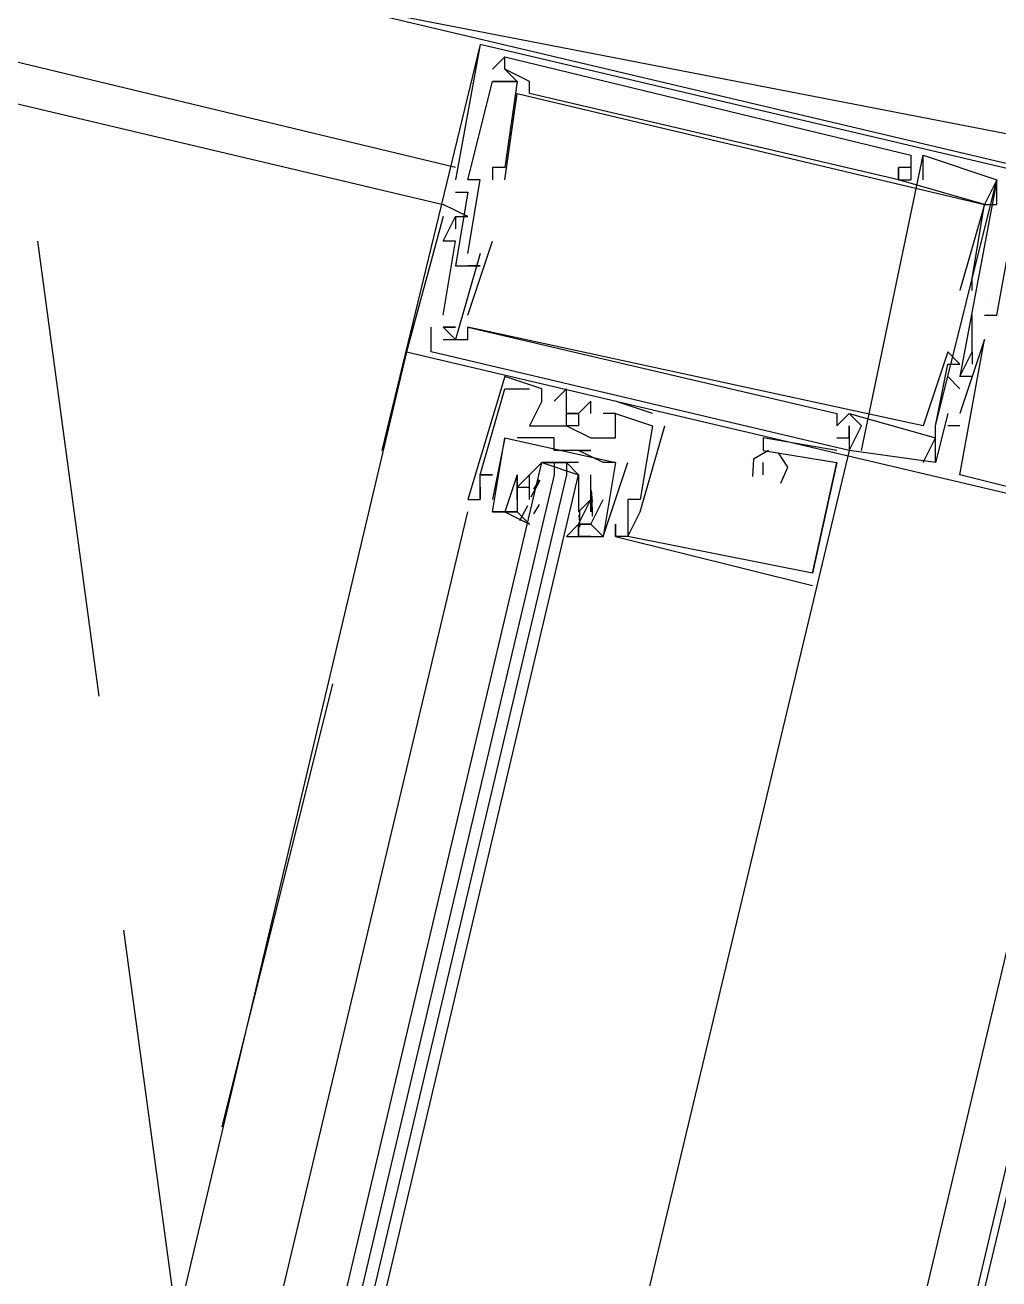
# Model space of a CAD drawing. Header units: feet. Extents: x -84 to 198, y -22 to 181.
# Drawn here: x 133.96 to 135.016, y 104.946 to 106.305 of the extents above; entities that cross this region are included whole.
import ezdxf

# ---------------------------------------------------------------- set-up
doc = ezdxf.new("R2010")
doc.units = ezdxf.units.FT
for name, color, linetype in [('A-AREA-UNIDAD', 30, 'CONTINUOUS'), ('A-LINEA', 7, 'CONTINUOUS'), ('A-MURO-CONCRETO', 8, 'CONTINUOUS')]:
    doc.layers.add(name, color=color, linetype=linetype)

msp = doc.modelspace()

# ---------------------------------------------------------------- linework, layer by layer
at = {"layer": 'A-AREA-UNIDAD'}
msp.add_lwpolyline([(135.76, 108.4089), (135.328, 106.4178), (135.12, 106.1689), (134.112, 106.3644), (133.888, 106.8089), (133.632, 106.4889), (130.592, 107.2178), (130.432, 107.4489), (130.912, 109.4044), (129.84, 109.4578), (114.64, 113.0489), (114.128, 111.0044), (112.128, 111.1644), (111.168, 106.9689), (110.912, 106.9333), (110.848, 105.6533), (109.792, 101.4044), (108.8, 101.4044), (103.712, 102.5778), (103.648, 102.8444), (96.512, 104.5333), (95.52, 100.5689), (94.448, 100.5689), (92.192, 101.0489)], dxfattribs=at)
at = {"layer": 'A-LINEA'}
for p, q in [((134.4267, 106.1511), (130.2533, 107.1511)), ((134.4533, 106.2844), (134.3467, 105.8444)), ((134.4533, 106.2844), (134.4533, 106.2844)), ((134.4533, 106.2844), (134.4533, 106.2844)), ((134.4533, 106.2844), (134.4533, 106.2844)), ((134.48, 106.2711), (134.48, 106.2711)), ((134.48, 106.2711), (134.48, 106.2711)), ((134.48, 106.2711), (134.48, 106.2711)), ((134.48, 106.2711), (134.48, 106.2711)), ((134.48, 106.2711), (134.48, 106.2711)), ((134.48, 106.2711), (134.48, 106.2711)), ((134.4667, 106.2578), (134.4667, 106.2578)), ((134.4667, 106.2578), (134.4667, 106.2578)), ((134.4667, 106.2578), (134.4667, 106.2578)), ((134.4667, 106.2578), (134.4667, 106.2578)), ((134.4667, 106.2578), (134.4667, 106.2578)), ((134.4667, 106.2578), (134.4667, 106.2578)), ((134.48, 106.2578), (134.48, 106.2578)), ((134.48, 106.2578), (134.48, 106.2578)), ((134.48, 106.2578), (134.48, 106.2578)), ((134.48, 106.2578), (134.48, 106.2578)), ((134.48, 106.2578), (134.48, 106.2578)), ((134.48, 106.2578), (134.48, 106.2578)), ((134.48, 106.2578), (134.48, 106.2578)), ((134.48, 106.2578), (134.48, 106.2578)), ((134.48, 106.2578), (134.48, 106.2578)), ((134.4667, 106.2444), (134.4667, 106.2444)), ((134.4667, 106.2444), (134.4667, 106.2444)), ((134.4667, 106.2444), (134.4667, 106.2444)), ((134.4667, 106.2444), (134.4667, 106.2444)), ((134.4667, 106.2444), (134.4667, 106.2444)), ((134.4667, 106.2444), (134.4667, 106.2444)), ((134.48, 106.2444), (134.48, 106.2444)), ((134.48, 106.2444), (134.48, 106.2444)), ((134.48, 106.2444), (134.48, 106.2444)), ((134.4933, 106.2444), (134.4933, 106.2444)), ((134.4933, 106.2444), (134.4933, 106.2444)), ((134.4933, 106.2444), (134.4933, 106.2444)), ((134.4933, 106.2444), (134.4933, 106.2444)), ((134.4933, 106.2444), (134.4933, 106.2444)), ((134.4933, 106.2444), (134.4933, 106.2444)), ((134.5067, 106.2444), (134.5067, 106.2444)), ((134.5067, 106.2444), (134.5067, 106.2444)), ((134.5067, 106.2444), (134.5067, 106.2444)), ((134.4933, 106.2311), (134.4933, 106.2311)), ((134.4933, 106.2311), (134.4933, 106.2311)), ((134.4933, 106.2311), (134.4933, 106.2311)), ((134.5067, 106.2311), (134.5067, 106.2311)), ((134.5067, 106.2311), (134.5067, 106.2311)), ((134.5067, 106.2311), (134.5067, 106.2311)), ((134.8667, 105.8444), (134.9333, 106.1644)), ((134.8667, 105.8444), (134.9333, 106.1644)), ((134.8667, 105.8444), (134.9333, 106.1644)), ((134.92, 106.1644), (134.92, 106.1644)), ((134.92, 106.1644), (134.92, 106.1644)), ((134.92, 106.1644), (134.92, 106.1644)), ((134.9333, 106.1644), (134.9333, 106.1644)), ((134.9333, 106.1644), (134.9333, 106.1644)), ((134.9333, 106.1644), (134.9333, 106.1644)), ((134.4667, 106.1511), (134.4667, 106.1511)), ((134.4667, 106.1511), (134.4667, 106.1511)), ((134.4667, 106.1511), (134.4667, 106.1511)), ((134.48, 106.1511), (134.48, 106.1511)), ((134.48, 106.1511), (134.48, 106.1511)), ((134.48, 106.1511), (134.48, 106.1511)), ((134.9067, 106.1511), (134.9067, 106.1511)), ((134.9067, 106.1511), (134.9067, 106.1511)), ((134.9067, 106.1511), (134.9067, 106.1511)), ((134.9067, 106.1511), (134.9067, 106.1511)), ((134.9067, 106.1511), (134.9067, 106.1511)), ((134.9067, 106.1511), (134.9067, 106.1511)), ((134.9067, 106.1511), (134.9067, 106.1511)), ((134.9067, 106.1511), (134.9067, 106.1511)), ((134.9067, 106.1511), (134.9067, 106.1511)), ((134.92, 106.1511), (134.92, 106.1511)), ((134.92, 106.1511), (134.92, 106.1511)), ((134.92, 106.1511), (134.92, 106.1511)), ((134.92, 106.1511), (134.92, 106.1511)), ((134.92, 106.1511), (134.92, 106.1511)), ((134.92, 106.1511), (134.92, 106.1511)), ((134.92, 106.1511), (134.92, 106.1511)), ((134.92, 106.1511), (134.92, 106.1511)), ((134.92, 106.1511), (134.92, 106.1511)), ((134.92, 106.1511), (134.92, 106.1511)), ((134.92, 106.1511), (134.92, 106.1511)), ((134.92, 106.1511), (134.92, 106.1511)), ((134.4267, 106.1378), (134.4267, 106.1378)), ((134.4267, 106.1378), (134.4267, 106.1378)), ((134.4267, 106.1378), (134.4267, 106.1378)), ((134.44, 106.1378), (134.44, 106.1378)), ((134.44, 106.1378), (134.44, 106.1378)), ((134.44, 106.1378), (134.44, 106.1378)), ((134.4533, 106.1378), (134.4533, 106.1378)), ((134.4533, 106.1378), (134.4533, 106.1378)), ((134.4533, 106.1378), (134.4533, 106.1378)), ((134.4667, 106.1378), (134.4667, 106.1378)), ((134.4667, 106.1378), (134.4667, 106.1378)), ((134.4667, 106.1378), (134.4667, 106.1378)), ((134.48, 106.1378), (134.48, 106.1378)), ((134.48, 106.1378), (134.48, 106.1378)), ((134.48, 106.1378), (134.48, 106.1378)), ((134.9067, 106.1378), (134.9067, 106.1378)), ((134.9067, 106.1378), (134.9067, 106.1378)), ((134.9067, 106.1378), (134.9067, 106.1378)), ((134.9067, 106.1378), (134.9067, 106.1378)), ((134.9067, 106.1378), (134.9067, 106.1378)), ((134.9067, 106.1378), (134.9067, 106.1378)), ((134.9067, 106.1378), (134.9067, 106.1378)), ((134.9067, 106.1378), (134.9067, 106.1378)), ((134.9067, 106.1378), (134.9067, 106.1378)), ((134.92, 106.1378), (134.92, 106.1378)), ((134.92, 106.1378), (134.92, 106.1378)), ((134.92, 106.1378), (134.92, 106.1378)), ((134.92, 106.1378), (134.92, 106.1378)), ((134.92, 106.1378), (134.92, 106.1378)), ((134.92, 106.1378), (134.92, 106.1378)), ((134.9333, 106.1378), (134.9333, 106.1378)), ((134.9333, 106.1378), (134.9333, 106.1378)), ((134.9333, 106.1378), (134.9333, 106.1378)), ((134.9467, 105.8711), (135.0133, 106.1378)), ((134.9467, 105.8711), (135.0133, 106.1378)), ((134.9467, 105.8711), (135.0133, 106.1378)), ((135.0133, 106.1378), (135.0133, 106.1378)), ((135.0133, 106.1378), (135.0133, 106.1378)), ((135.0133, 106.1378), (135.0133, 106.1378)), ((135.0133, 106.1378), (135.0133, 106.1378)), ((135.0133, 106.1378), (135.0133, 106.1378)), ((135.0133, 106.1378), (135.0133, 106.1378)), ((134.4267, 106.1244), (134.4267, 106.1244)), ((134.4267, 106.1244), (134.4267, 106.1244)), ((134.4267, 106.1244), (134.4267, 106.1244)), ((134.44, 106.1244), (134.44, 106.1244)), ((134.44, 106.1244), (134.44, 106.1244)), ((134.44, 106.1244), (134.44, 106.1244)), ((134.4133, 106.1111), (134.4133, 106.1111)), ((134.4133, 106.1111), (134.4133, 106.1111)), ((134.4133, 106.1111), (134.4133, 106.1111)), ((135, 106.1111), (135, 106.1111)), ((135, 106.1111), (135, 106.1111)), ((135, 106.1111), (135, 106.1111)), ((135, 106.1111), (135, 106.1111)), ((135, 106.1111), (135, 106.1111)), ((135, 106.1111), (135, 106.1111)), ((135, 106.1111), (135, 106.1111)), ((135, 106.1111), (135, 106.1111)), ((135, 106.1111), (135, 106.1111)), ((135.0133, 106.1111), (135.0133, 106.1111)), ((135.0133, 106.1111), (135.0133, 106.1111)), ((135.0133, 106.1111), (135.0133, 106.1111)), ((134.4133, 106.0978), (134.4133, 106.0978)), ((134.4133, 106.0978), (134.4133, 106.0978)), ((134.4133, 106.0978), (134.4133, 106.0978)), ((134.4267, 106.0978), (134.4267, 106.0978)), ((134.4267, 106.0978), (134.4267, 106.0978)), ((134.4267, 106.0978), (134.4267, 106.0978)), ((134.4267, 106.0978), (134.4267, 106.0978)), ((134.4267, 106.0978), (134.4267, 106.0978)), ((134.4267, 106.0978), (134.4267, 106.0978)), ((134.44, 106.0978), (134.44, 106.0978)), ((134.44, 106.0978), (134.44, 106.0978)), ((134.44, 106.0978), (134.44, 106.0978)), ((134.4267, 106.0844), (134.4267, 106.0844)), ((134.4267, 106.0844), (134.4267, 106.0844)), ((134.4267, 106.0844), (134.4267, 106.0844)), ((133.9733, 106.0711), (134.04, 105.5778)), ((134.4133, 106.0711), (134.4133, 106.0711)), ((134.4133, 106.0711), (134.4133, 106.0711)), ((134.4133, 106.0711), (134.4133, 106.0711)), ((134.4267, 106.0711), (134.4267, 106.0711)), ((134.4267, 106.0711), (134.4267, 106.0711)), ((134.4267, 106.0711), (134.4267, 106.0711)), ((134.44, 105.9911), (134.4667, 106.0711)), ((134.44, 105.9911), (134.4667, 106.0711)), ((134.44, 105.9911), (134.4667, 106.0711)), ((134.4533, 106.0711), (134.4533, 106.0711)), ((134.4533, 106.0711), (134.4533, 106.0711)), ((134.4533, 106.0711), (134.4533, 106.0711)), ((134.4533, 106.0711), (134.4533, 106.0711)), ((134.4533, 106.0711), (134.4533, 106.0711)), ((134.4533, 106.0711), (134.4533, 106.0711)), ((134.4667, 106.0711), (134.4667, 106.0711)), ((134.4667, 106.0711), (134.4667, 106.0711)), ((134.4667, 106.0711), (134.4667, 106.0711)), ((134.44, 106.0578), (134.44, 106.0578)), ((134.44, 106.0578), (134.44, 106.0578)), ((134.44, 106.0578), (134.44, 106.0578)), ((134.4533, 106.0578), (134.4533, 106.0578)), ((134.4533, 106.0578), (134.4533, 106.0578)), ((134.4533, 106.0578), (134.4533, 106.0578)), ((134.4267, 106.0444), (134.4267, 106.0444)), ((134.4267, 106.0444), (134.4267, 106.0444)), ((134.4267, 106.0444), (134.4267, 106.0444)), ((134.44, 106.0444), (134.44, 106.0444)), ((134.44, 106.0444), (134.44, 106.0444)), ((134.44, 106.0444), (134.44, 106.0444)), ((134.44, 106.0444), (134.44, 106.0444)), ((134.44, 106.0444), (134.44, 106.0444)), ((134.44, 106.0444), (134.44, 106.0444)), ((134.4533, 106.0444), (134.4533, 106.0444)), ((134.4533, 106.0444), (134.4533, 106.0444)), ((134.4533, 106.0444), (134.4533, 106.0444)), ((134.9867, 106.0311), (134.9867, 106.0311)), ((134.9867, 106.0311), (134.9867, 106.0311)), ((134.9867, 106.0311), (134.9867, 106.0311)), ((134.9733, 106.0178), (134.9733, 106.0178)), ((134.9733, 106.0178), (134.9733, 106.0178)), ((134.9733, 106.0178), (134.9733, 106.0178)), ((134.9867, 106.0178), (134.9867, 106.0178)), ((134.9867, 106.0178), (134.9867, 106.0178)), ((134.9867, 106.0178), (134.9867, 106.0178)), ((135, 106.0044), (135, 106.0044)), ((135, 106.0044), (135, 106.0044)), ((135, 106.0044), (135, 106.0044)), ((135, 106.0044), (135, 106.0044)), ((135, 106.0044), (135, 106.0044)), ((135, 106.0044), (135, 106.0044)), ((134.4133, 105.9911), (134.4133, 105.9911)), ((134.4133, 105.9911), (134.4133, 105.9911)), ((134.4133, 105.9911), (134.4133, 105.9911)), ((134.44, 105.9911), (134.44, 105.9911)), ((134.44, 105.9911), (134.44, 105.9911)), ((134.44, 105.9911), (134.44, 105.9911)), ((134.9867, 105.9511), (134.9867, 105.9911)), ((134.9867, 105.9911), (134.9867, 105.9911)), ((134.9867, 105.9511), (134.9867, 105.9911)), ((134.9867, 105.9911), (134.9867, 105.9911)), ((134.9867, 105.9511), (134.9867, 105.9911)), ((134.9867, 105.9911), (134.9867, 105.9911)), ((135, 105.9911), (135, 105.9911)), ((135, 105.9911), (135, 105.9911)), ((135, 105.9911), (135, 105.9911)), ((135.0133, 105.9911), (135.0133, 105.9911)), ((135.0133, 105.9911), (135.0133, 105.9911)), ((135.0133, 105.9911), (135.0133, 105.9911)), ((134.4, 105.9511), (134.4, 105.9778)), ((134.4, 105.9778), (134.4, 105.9778)), ((134.4, 105.9511), (134.4, 105.9778)), ((134.4, 105.9778), (134.4, 105.9778)), ((134.4, 105.9511), (134.4, 105.9778)), ((134.4, 105.9778), (134.4, 105.9778)), ((134.4133, 105.9778), (134.4133, 105.9778)), ((134.4133, 105.9778), (134.4133, 105.9778)), ((134.4133, 105.9778), (134.4133, 105.9778)), ((134.4133, 105.9778), (134.4133, 105.9778)), ((134.4133, 105.9778), (134.4133, 105.9778)), ((134.4133, 105.9778), (134.4133, 105.9778)), ((134.4133, 105.9778), (134.4133, 105.9778)), ((134.4133, 105.9778), (134.4133, 105.9778)), ((134.4133, 105.9778), (134.4133, 105.9778)), ((134.4267, 105.9778), (134.4267, 105.9778)), ((134.4267, 105.9778), (134.4267, 105.9778)), ((134.4267, 105.9778), (134.4267, 105.9778)), ((134.44, 105.9778), (134.44, 105.9778)), ((134.44, 105.9778), (134.44, 105.9778)), ((134.44, 105.9778), (134.44, 105.9778)), ((134.44, 105.9778), (134.44, 105.9778)), ((134.44, 105.9778), (134.44, 105.9778)), ((134.44, 105.9778), (134.44, 105.9778)), ((134.4, 105.9644), (134.4, 105.9644)), ((134.4, 105.9644), (134.4, 105.9644)), ((134.4, 105.9644), (134.4, 105.9644)), ((134.4, 105.9644), (134.4, 105.9644)), ((134.4, 105.9644), (134.4, 105.9644)), ((134.4, 105.9644), (134.4, 105.9644)), ((134.4133, 105.9644), (134.4133, 105.9644)), ((134.4133, 105.9644), (134.4133, 105.9644)), ((134.4133, 105.9644), (134.4133, 105.9644)), ((134.4133, 105.9644), (134.4133, 105.9644)), ((134.4133, 105.9644), (134.4133, 105.9644)), ((134.4133, 105.9644), (134.4133, 105.9644)), ((134.4267, 105.9644), (134.4267, 105.9644)), ((134.4267, 105.9644), (134.4267, 105.9644)), ((134.4267, 105.9644), (134.4267, 105.9644)), ((134.44, 105.9644), (134.44, 105.9644)), ((134.44, 105.9644), (134.44, 105.9644)), ((134.44, 105.9644), (134.44, 105.9644)), ((135, 105.9644), (135, 105.9644)), ((135, 105.9644), (135, 105.9644)), ((135, 105.9644), (135, 105.9644)), ((134.3733, 105.9511), (132.6267, 98.5644)), ((134.3733, 105.9511), (134.3733, 105.9511)), ((134.3733, 105.9511), (134.3733, 105.9511)), ((134.3733, 105.9511), (134.3733, 105.9511)), ((134.96, 105.9511), (134.96, 105.9511)), ((134.96, 105.9511), (134.96, 105.9511)), ((134.96, 105.9511), (134.96, 105.9511)), ((134.9867, 105.9511), (134.9867, 105.9511)), ((134.9867, 105.9511), (134.9867, 105.9511)), ((134.9867, 105.9511), (134.9867, 105.9511)), ((134.9867, 105.9511), (134.9867, 105.9511)), ((134.9867, 105.9511), (134.9867, 105.9511)), ((134.9867, 105.9511), (134.9867, 105.9511)), ((134.96, 105.9378), (134.96, 105.9378)), ((134.96, 105.9378), (134.96, 105.9378)), ((134.96, 105.9378), (134.96, 105.9378)), ((134.9733, 105.9378), (134.9733, 105.9378)), ((134.9733, 105.9378), (134.9733, 105.9378)), ((134.9733, 105.9378), (134.9733, 105.9378)), ((134.9867, 105.9378), (134.9867, 105.9378)), ((134.9867, 105.9378), (134.9867, 105.9378)), ((134.9867, 105.9378), (134.9867, 105.9378)), ((134.48, 105.9244), (134.48, 105.9244)), ((134.48, 105.9244), (134.48, 105.9244)), ((134.48, 105.9244), (134.48, 105.9244)), ((134.96, 105.9244), (134.9733, 105.9111)), ((134.96, 105.9244), (134.96, 105.9244)), ((134.96, 105.9244), (134.9733, 105.9111)), ((134.96, 105.9244), (134.96, 105.9244)), ((134.96, 105.9244), (134.9733, 105.9111)), ((134.96, 105.9244), (134.96, 105.9244)), ((134.9733, 105.9244), (134.9733, 105.9244)), ((134.9733, 105.9244), (134.9733, 105.9244)), ((134.9733, 105.9244), (134.9733, 105.9244)), ((134.9733, 105.9244), (134.9733, 105.9244)), ((134.9733, 105.9244), (134.9733, 105.9244)), ((134.9733, 105.9244), (134.9733, 105.9244)), ((134.9733, 105.9244), (134.9733, 105.9244)), ((134.9733, 105.9244), (134.9733, 105.9244)), ((134.9733, 105.9244), (134.9733, 105.9244)), ((134.9867, 105.9244), (134.9867, 105.9244)), ((134.9867, 105.9244), (134.9867, 105.9244)), ((134.9867, 105.9244), (134.9867, 105.9244)), ((134.48, 105.9111), (134.48, 105.9111)), ((134.48, 105.9111), (134.48, 105.9111)), ((134.48, 105.9111), (134.48, 105.9111)), ((134.48, 105.9111), (134.48, 105.9111)), ((134.48, 105.9111), (134.48, 105.9111)), ((134.48, 105.9111), (134.48, 105.9111)), ((134.5067, 105.9111), (134.5067, 105.9111)), ((134.5067, 105.9111), (134.5067, 105.9111)), ((134.5067, 105.9111), (134.5067, 105.9111)), ((134.52, 105.9111), (134.52, 105.9111)), ((134.52, 105.9111), (134.52, 105.9111)), ((134.52, 105.9111), (134.52, 105.9111)), ((134.5467, 105.9111), (134.5467, 105.9111)), ((134.5467, 105.9111), (134.5467, 105.9111)), ((134.5467, 105.9111), (134.5467, 105.9111)), ((134.9733, 105.9111), (134.9733, 105.9111)), ((134.9733, 105.9111), (134.9733, 105.9111)), ((134.9733, 105.9111), (134.9733, 105.9111)), ((134.5067, 105.8978), (134.5067, 105.8978)), ((134.5067, 105.8978), (134.5067, 105.8978)), ((134.5067, 105.8978), (134.5067, 105.8978)), ((134.52, 105.8978), (134.52, 105.8978)), ((134.52, 105.8978), (134.52, 105.8978)), ((134.52, 105.8978), (134.52, 105.8978)), ((134.52, 105.8978), (134.52, 105.8978)), ((134.52, 105.8978), (134.52, 105.8978)), ((134.52, 105.8978), (134.52, 105.8978)), ((134.5333, 105.8978), (134.5333, 105.8978)), ((134.5333, 105.8978), (134.5333, 105.8978)), ((134.5333, 105.8978), (134.5333, 105.8978)), ((134.5733, 105.8978), (134.5733, 105.8978)), ((134.5733, 105.8978), (134.5733, 105.8978)), ((134.5733, 105.8978), (134.5733, 105.8978)), ((134.64, 105.8844), (134.6, 105.8978)), ((134.6, 105.8978), (134.6, 105.8978)), ((134.64, 105.8844), (134.6, 105.8978)), ((134.6, 105.8978), (134.6, 105.8978)), ((134.64, 105.8844), (134.6, 105.8978)), ((134.6, 105.8978), (134.6, 105.8978)), ((134.5467, 105.8844), (134.5467, 105.8844)), ((134.5467, 105.8844), (134.5467, 105.8844)), ((134.5467, 105.8844), (134.5467, 105.8844)), ((134.56, 105.8844), (134.56, 105.8844)), ((134.56, 105.8844), (134.56, 105.8844)), ((134.56, 105.8844), (134.56, 105.8844)), ((134.5733, 105.8844), (134.5733, 105.8844)), ((134.5733, 105.8844), (134.5733, 105.8844)), ((134.5733, 105.8844), (134.5733, 105.8844)), ((134.5867, 105.8844), (134.5867, 105.8844)), ((134.5867, 105.8844), (134.5867, 105.8844)), ((134.5867, 105.8844), (134.5867, 105.8844)), ((134.6, 105.8844), (134.6, 105.8844)), ((134.6, 105.8844), (134.6, 105.8844)), ((134.6, 105.8844), (134.6, 105.8844)), ((134.6, 105.8844), (134.6, 105.8844)), ((134.6, 105.8844), (134.6, 105.8844)), ((134.6, 105.8844), (134.6, 105.8844)), ((134.64, 105.8844), (134.64, 105.8844)), ((134.64, 105.8844), (134.64, 105.8844)), ((134.64, 105.8844), (134.64, 105.8844)), ((134.84, 105.8844), (134.84, 105.8844)), ((134.84, 105.8844), (134.84, 105.8844)), ((134.84, 105.8844), (134.84, 105.8844)), ((134.8533, 105.8844), (134.8533, 105.8844)), ((134.8533, 105.8844), (134.8533, 105.8844)), ((134.8533, 105.8844), (134.8533, 105.8844)), ((134.8533, 105.8844), (134.8533, 105.8844)), ((134.8533, 105.8844), (134.8533, 105.8844)), ((134.8533, 105.8844), (134.8533, 105.8844)), ((134.96, 105.8844), (134.96, 105.8844)), ((134.96, 105.8844), (134.96, 105.8844)), ((134.96, 105.8844), (134.96, 105.8844)), ((134.9733, 105.8844), (134.9733, 105.8844)), ((134.9733, 105.8844), (134.9733, 105.8844)), ((134.9733, 105.8844), (134.9733, 105.8844)), ((134.5067, 105.8711), (134.5067, 105.8711)), ((134.5067, 105.8711), (134.5067, 105.8711)), ((134.5067, 105.8711), (134.5067, 105.8711)), ((134.52, 105.8711), (134.52, 105.8711)), ((134.52, 105.8711), (134.52, 105.8711)), ((134.52, 105.8711), (134.52, 105.8711)), ((134.5467, 105.8711), (134.5467, 105.8711)), ((134.5467, 105.8711), (134.5467, 105.8711)), ((134.5467, 105.8711), (134.5467, 105.8711)), ((134.6267, 105.7778), (134.6533, 105.8711)), ((134.6267, 105.7778), (134.6533, 105.8711)), ((134.6267, 105.7778), (134.6533, 105.8711)), ((134.64, 105.8711), (134.64, 105.8711)), ((134.64, 105.8711), (134.64, 105.8711)), ((134.64, 105.8711), (134.64, 105.8711)), ((134.64, 105.8711), (134.64, 105.8711)), ((134.64, 105.8711), (134.64, 105.8711)), ((134.64, 105.8711), (134.64, 105.8711)), ((134.6533, 105.8711), (134.6533, 105.8711)), ((134.6533, 105.8711), (134.6533, 105.8711)), ((134.6533, 105.8711), (134.6533, 105.8711)), ((134.84, 105.8711), (134.84, 105.8711)), ((134.84, 105.8711), (134.84, 105.8711)), ((134.84, 105.8711), (134.84, 105.8711)), ((134.84, 105.8711), (134.84, 105.8711)), ((134.84, 105.8711), (134.84, 105.8711)), ((134.84, 105.8711), (134.84, 105.8711)), ((134.8533, 105.8711), (134.8533, 105.8711)), ((134.8533, 105.8711), (134.8533, 105.8711)), ((134.8533, 105.8711), (134.8533, 105.8711)), ((134.8533, 105.8711), (134.8533, 105.8711)), ((134.8533, 105.8711), (134.8533, 105.8711)), ((134.8533, 105.8711), (134.8533, 105.8711)), ((134.8667, 105.8711), (134.8667, 105.8711)), ((134.8667, 105.8711), (134.8667, 105.8711)), ((134.8667, 105.8711), (134.8667, 105.8711)), ((134.9333, 105.8711), (134.9333, 105.8711)), ((134.9333, 105.8711), (134.9333, 105.8711)), ((134.9333, 105.8711), (134.9333, 105.8711)), ((134.9467, 105.8711), (134.9467, 105.8711)), ((134.9467, 105.8711), (134.9467, 105.8711)), ((134.9467, 105.8711), (134.9467, 105.8711)), ((134.9733, 105.8711), (134.96, 105.8711)), ((134.96, 105.8711), (134.96, 105.8711)), ((134.9733, 105.8711), (134.96, 105.8711)), ((134.96, 105.8711), (134.96, 105.8711)), ((134.9733, 105.8711), (134.96, 105.8711)), ((134.96, 105.8711), (134.96, 105.8711)), ((134.9733, 105.8711), (134.9733, 105.8711)), ((134.9733, 105.8711), (134.9733, 105.8711)), ((134.9733, 105.8711), (134.9733, 105.8711)), ((134.48, 105.8578), (134.4667, 105.7911)), ((134.48, 105.8578), (134.4667, 105.7911)), ((134.48, 105.8578), (134.48, 105.8578)), ((134.48, 105.8578), (134.48, 105.8578)), ((134.4933, 105.8578), (134.4933, 105.8578)), ((134.4933, 105.8578), (134.4933, 105.8578)), ((134.5067, 105.8578), (134.5067, 105.8578)), ((134.5067, 105.8578), (134.5067, 105.8578)), ((134.52, 105.8578), (134.52, 105.8578)), ((134.52, 105.8578), (134.52, 105.8578)), ((134.5333, 105.8578), (134.5333, 105.8578)), ((134.5333, 105.8578), (134.5333, 105.8578)), ((134.5733, 105.8578), (134.5733, 105.8578)), ((134.5733, 105.8578), (134.5733, 105.8578)), ((134.5733, 105.8578), (134.5733, 105.8578)), ((134.6, 105.8578), (134.6, 105.8578)), ((134.6, 105.8578), (134.6, 105.8578)), ((134.6, 105.8578), (134.6, 105.8578)), ((134.76, 105.8578), (134.76, 105.8578)), ((134.76, 105.8578), (134.76, 105.8578)), ((134.76, 105.8578), (134.76, 105.8578)), ((134.84, 105.8578), (134.84, 105.8578)), ((134.84, 105.8578), (134.84, 105.8578)), ((134.84, 105.8578), (134.84, 105.8578)), ((134.8533, 105.8578), (134.8533, 105.8578)), ((134.8533, 105.8578), (134.8533, 105.8578)), ((134.8533, 105.8578), (134.8533, 105.8578)), ((134.9333, 105.8311), (134.9467, 105.8578)), ((134.9333, 105.8311), (134.9467, 105.8578)), ((134.9333, 105.8311), (134.9467, 105.8578)), ((134.9467, 105.8578), (134.9467, 105.8578)), ((134.9467, 105.8578), (134.9467, 105.8578)), ((134.9467, 105.8578), (134.9467, 105.8578)), ((134.9467, 105.8578), (134.9467, 105.8578)), ((134.9467, 105.8578), (134.9467, 105.8578)), ((134.9467, 105.8578), (134.9467, 105.8578)), ((134.5333, 105.8444), (134.5333, 105.8444)), ((134.5333, 105.8444), (134.5333, 105.8444)), ((134.56, 105.8444), (134.56, 105.8444)), ((134.56, 105.8444), (134.56, 105.8444)), ((134.56, 105.8444), (134.56, 105.8444)), ((134.56, 105.8444), (134.56, 105.8444)), ((134.5733, 105.8444), (134.5733, 105.8444)), ((134.5733, 105.8444), (134.5733, 105.8444)), ((134.76, 105.8444), (134.76, 105.8444)), ((134.76, 105.8444), (134.76, 105.8444)), ((134.76, 105.8444), (134.76, 105.8444)), ((134.76, 105.8444), (134.76, 105.8444)), ((134.76, 105.8444), (134.76, 105.8444)), ((134.76, 105.8444), (134.76, 105.8444)), ((134.84, 105.8444), (134.84, 105.8444)), ((134.84, 105.8444), (134.84, 105.8444)), ((134.84, 105.8444), (134.84, 105.8444)), ((134.8533, 105.8444), (134.8533, 105.8444)), ((134.8533, 105.8444), (134.8533, 105.8444)), ((134.8533, 105.8444), (134.8533, 105.8444)), ((134.8533, 105.8444), (134.8533, 105.8444)), ((134.8533, 105.8444), (134.8533, 105.8444)), ((134.8533, 105.8444), (134.8533, 105.8444)), ((134.5333, 105.8311), (134.5467, 105.8311)), ((134.5867, 105.8311), (134.5867, 105.8311)), ((134.5867, 105.8311), (134.5867, 105.8311)), ((134.6, 105.8311), (134.6, 105.8311)), ((134.6, 105.8311), (134.6, 105.8311)), ((134.6, 105.8311), (134.6, 105.8311)), ((134.6, 105.8311), (134.6, 105.8311)), ((134.6133, 105.8311), (134.6133, 105.8311)), ((134.6133, 105.8311), (134.6133, 105.8311)), ((134.7467, 105.8311), (134.7467, 105.8311)), ((134.7467, 105.8311), (134.7467, 105.8311)), ((134.7467, 105.8311), (134.7467, 105.8311)), ((134.7467, 105.8311), (134.7467, 105.8311)), ((134.7467, 105.8311), (134.7467, 105.8311)), ((134.7467, 105.8311), (134.7467, 105.8311)), ((134.76, 105.8311), (134.76, 105.8311)), ((134.76, 105.8311), (134.76, 105.8311)), ((134.76, 105.8311), (134.76, 105.8311)), ((134.8133, 105.7111), (134.84, 105.8311)), ((134.8133, 105.7111), (134.84, 105.8311)), ((134.8133, 105.7111), (134.84, 105.8311)), ((134.84, 105.8311), (134.84, 105.8311)), ((134.84, 105.8311), (134.84, 105.8311)), ((134.84, 105.8311), (134.84, 105.8311)), ((134.84, 105.8311), (134.84, 105.8311)), ((134.84, 105.8311), (134.84, 105.8311)), ((134.84, 105.8311), (134.84, 105.8311)), ((134.9333, 105.8311), (134.9333, 105.8311)), ((134.9333, 105.8311), (134.9333, 105.8311)), ((134.9333, 105.8311), (134.9333, 105.8311)), ((134.9333, 105.8311), (134.9333, 105.8311)), ((134.9333, 105.8311), (134.9333, 105.8311)), ((134.9333, 105.8311), (134.9333, 105.8311)), ((134.9467, 105.8311), (134.9467, 105.8311)), ((134.9467, 105.8311), (134.9467, 105.8311)), ((134.9467, 105.8311), (134.9467, 105.8311)), ((134.9467, 105.8311), (134.9467, 105.8311)), ((134.9467, 105.8311), (134.9467, 105.8311)), ((134.9467, 105.8311), (134.9467, 105.8311)), ((134.4533, 105.8178), (134.4533, 105.8178)), ((134.4533, 105.8178), (134.4533, 105.8178)), ((134.4533, 105.8178), (134.4533, 105.8178)), ((134.4533, 105.8178), (134.4533, 105.8178)), ((134.4533, 105.8178), (134.4533, 105.8178)), ((134.4533, 105.8178), (134.4533, 105.8178)), ((134.4533, 105.8178), (134.4533, 105.8178)), ((134.4533, 105.8178), (134.4533, 105.8178)), ((134.4533, 105.8178), (134.4533, 105.8178)), ((134.4667, 105.8178), (134.4667, 105.8178)), ((134.4667, 105.8178), (134.4667, 105.8178)), ((134.4667, 105.8178), (134.4667, 105.8178)), ((134.4667, 105.8178), (134.4667, 105.8178)), ((134.4667, 105.8178), (134.4667, 105.8178)), ((134.4667, 105.8178), (134.4667, 105.8178)), ((134.4933, 105.8178), (134.4933, 105.8178)), ((134.4933, 105.8178), (134.4933, 105.8178)), ((134.4933, 105.8178), (134.4933, 105.8178)), ((134.4933, 105.8178), (134.4933, 105.8178)), ((134.5086, 105.7939), (134.5183, 105.8119)), ((134.5115, 105.8022), (134.5177, 105.8124)), ((134.52, 105.8178), (134.52, 105.8178)), ((134.56, 105.8178), (134.56, 105.8178)), ((134.76, 105.8178), (134.76, 105.8178)), ((134.76, 105.8178), (134.76, 105.8178)), ((134.76, 105.8178), (134.76, 105.8178)), ((134.9733, 105.8178), (134.9733, 105.8178)), ((134.9733, 105.8178), (134.9733, 105.8178)), ((134.9733, 105.8178), (134.9733, 105.8178)), ((134.4533, 105.8044), (134.4533, 105.8044)), ((134.4533, 105.8044), (134.4533, 105.8044)), ((134.4533, 105.8044), (134.4533, 105.8044)), ((134.4933, 105.8044), (134.4933, 105.8044)), ((134.4933, 105.8044), (134.4933, 105.8044)), ((134.4933, 105.8044), (134.4933, 105.8044)), ((134.4933, 105.8044), (134.4933, 105.8044)), ((134.5067, 105.8044), (134.5067, 105.8044)), ((134.5067, 105.7911), (134.5067, 105.8044)), ((134.5067, 105.8044), (134.5067, 105.8044)), ((134.56, 105.8044), (134.56, 105.8044)), ((134.5735, 105.8009), (134.5745, 105.7891)), ((134.44, 105.7911), (134.44, 105.7911)), ((134.44, 105.7911), (134.44, 105.7911)), ((134.44, 105.7911), (134.44, 105.7911)), ((134.4533, 105.7911), (134.4533, 105.7911)), ((134.4533, 105.7911), (134.4533, 105.7911)), ((134.4533, 105.7911), (134.4533, 105.7911)), ((134.4533, 105.7911), (134.4533, 105.7911)), ((134.4533, 105.7911), (134.4533, 105.7911)), ((134.4533, 105.7911), (134.4533, 105.7911)), ((134.4667, 105.7911), (134.4667, 105.7911)), ((134.4667, 105.7911), (134.4667, 105.7911)), ((134.4933, 105.7911), (134.4933, 105.7911)), ((134.4933, 105.7911), (134.4933, 105.7911)), ((134.4964, 105.7685), (134.5048, 105.7847)), ((134.5067, 105.7911), (134.5067, 105.7911)), ((134.5067, 105.7911), (134.5067, 105.7911)), ((134.5067, 105.7911), (134.5067, 105.7911)), ((134.5115, 105.7755), (134.5177, 105.7857)), ((134.56, 105.7911), (134.56, 105.7778)), ((134.56, 105.7911), (134.56, 105.7911)), ((134.5733, 105.7911), (134.5733, 105.7911)), ((134.5733, 105.7911), (134.5733, 105.7911)), ((134.5733, 105.7911), (134.5733, 105.7911)), ((134.5733, 105.7911), (134.5733, 105.7911)), ((134.5742, 105.7934), (134.5748, 105.773)), ((134.5867, 105.7911), (134.5867, 105.7911)), ((134.5867, 105.7911), (134.5867, 105.7911)), ((134.6133, 105.7911), (134.6133, 105.7911)), ((134.6133, 105.7911), (134.6133, 105.7911)), ((134.6133, 105.7911), (134.6133, 105.7911)), ((134.6267, 105.7911), (134.6267, 105.7911)), ((134.6267, 105.7911), (134.6267, 105.7911)), ((134.6267, 105.7911), (134.6267, 105.7911)), ((134.6267, 105.7911), (134.6267, 105.7911)), ((134.6267, 105.7911), (134.6267, 105.7911)), ((134.6267, 105.7911), (134.6267, 105.7911)), ((134.0533, 104.1511), (134.44, 105.7778)), ((134.4667, 105.7778), (134.4933, 105.7778)), ((134.4667, 105.7778), (134.4667, 105.7778)), ((134.4667, 105.7778), (134.4667, 105.7778)), ((134.4667, 105.7778), (134.4933, 105.7778)), ((134.4667, 105.7778), (134.4667, 105.7778)), ((134.4667, 105.7778), (134.4667, 105.7778)), ((134.48, 105.7778), (134.48, 105.7778)), ((134.48, 105.7778), (134.48, 105.7778)), ((134.4933, 105.7778), (134.4933, 105.7778)), ((134.4933, 105.7778), (134.4933, 105.7778)), ((134.5067, 105.7778), (134.5067, 105.7778)), ((134.56, 105.7778), (134.56, 105.7778)), ((134.56, 105.7778), (134.56, 105.7778)), ((134.5601, 105.7743), (134.5612, 105.7624)), ((134.5608, 105.7796), (134.561, 105.7613)), ((134.5733, 105.7778), (134.5733, 105.7778)), ((134.5733, 105.7778), (134.5733, 105.7778)), ((134.6133, 105.7778), (134.6133, 105.7778)), ((134.6133, 105.7778), (134.6133, 105.7778)), ((134.6133, 105.7778), (134.6133, 105.7778)), ((134.6267, 105.7778), (134.6267, 105.7778)), ((134.6267, 105.7778), (134.6267, 105.7778)), ((134.6267, 105.7778), (134.6267, 105.7778)), ((135.1333, 105.7644), (133.3867, 98.3911)), ((134.5467, 105.7644), (134.5467, 105.7644)), ((134.56, 105.7644), (134.56, 105.7644)), ((134.56, 105.7644), (134.56, 105.7644)), ((134.5733, 105.7644), (134.5733, 105.7644)), ((134.5733, 105.7644), (134.5733, 105.7644)), ((134.6, 105.7644), (134.6, 105.7644)), ((134.6, 105.7644), (134.6, 105.7644)), ((134.6, 105.7644), (134.6, 105.7644)), ((134.56, 105.7511), (134.56, 105.7511)), ((134.56, 105.7511), (134.56, 105.7511)), ((134.5867, 105.7511), (134.5867, 105.7511)), ((134.5867, 105.7511), (134.5867, 105.7511)), ((134.5867, 105.7511), (134.5867, 105.7511)), ((134.5867, 105.7511), (134.5867, 105.7511)), ((134.6, 105.7511), (134.6, 105.7511)), ((134.6, 105.7511), (134.6, 105.7511)), ((134.6, 105.7511), (134.6, 105.7511)), ((134.6, 105.7511), (134.6, 105.7511)), ((134.6, 105.7511), (134.6, 105.7511)), ((134.6, 105.7511), (134.6, 105.7511)), ((134.6133, 105.7511), (134.6133, 105.7511)), ((134.6133, 105.7511), (134.6133, 105.7511)), ((134.6133, 105.7511), (134.6133, 105.7511)), ((134.6133, 105.7511), (134.6133, 105.7511)), ((134.6133, 105.7511), (134.6133, 105.7511)), ((134.6133, 105.7511), (134.6133, 105.7511)), ((134.8133, 105.7111), (134.8133, 105.7111)), ((134.8133, 105.7111), (134.8133, 105.7111)), ((134.8133, 105.7111), (134.8133, 105.7111)), ((134.8133, 105.7111), (134.8133, 105.7111)), ((134.8133, 105.7111), (134.8133, 105.7111)), ((134.8133, 105.7111), (134.8133, 105.7111)), ((134.8133, 105.6978), (134.8133, 105.6978)), ((134.8133, 105.6978), (134.8133, 105.6978)), ((134.8133, 105.6978), (134.8133, 105.6978)), ((134.2933, 105.5911), (134.1733, 105.1111)), ((134.0667, 105.3244), (134.1333, 104.8311))]:
    msp.add_line(p, q, dxfattribs=at)
for points in [[(131.1067, 110.1644), (135.96, 109.0178), (135.2667, 106.0978), (130.4133, 107.2444), (131.1067, 110.1644)], [(130.7333, 109.3778), (130.1867, 107.1111), (134.4133, 106.1111)], [(135.8933, 108.7111), (131.36, 89.5511), (124.5867, 91.1511), (124.44, 90.4978), (121.84, 91.1111), (121.3333, 88.9644), (118.2, 75.6978), (129.9467, 72.9244)], [(135.12, 106.1244), (135.1333, 106.1244), (135.1333, 106.1111), (135.1333, 106.1244), (134.4533, 106.2844), (134.4267, 106.1378)], [(135.12, 106.1244), (135.1333, 106.1244), (135.1333, 106.1111), (135.1333, 106.1244), (134.4533, 106.2844), (134.4267, 106.1378)], [(135.12, 106.1244), (135.1333, 106.1244), (135.1333, 106.1111), (135.1333, 106.1244), (134.4533, 106.2844), (134.4267, 106.1378)], [(134.92, 106.1511), (134.9067, 106.1511), (134.9067, 106.1378), (134.5067, 106.2311), (134.5067, 106.2444), (134.48, 106.2578), (134.48, 106.2711), (134.4667, 106.2578)], [(134.4667, 106.2578), (134.48, 106.2711), (134.92, 106.1644), (134.92, 106.1511), (134.92, 106.1378)], [(134.92, 106.1511), (134.9067, 106.1511), (134.9067, 106.1378), (134.5067, 106.2311), (134.5067, 106.2444), (134.48, 106.2578), (134.48, 106.2711), (134.4667, 106.2578)], [(134.4667, 106.2578), (134.48, 106.2711), (134.92, 106.1644), (134.92, 106.1511), (134.92, 106.1378)], [(134.92, 106.1511), (134.9067, 106.1511), (134.9067, 106.1378), (134.5067, 106.2311), (134.5067, 106.2444), (134.48, 106.2578), (134.48, 106.2711), (134.4667, 106.2578)], [(134.4667, 106.2578), (134.48, 106.2711), (134.92, 106.1644), (134.92, 106.1511), (134.92, 106.1378)], [(134.48, 106.2578), (134.4933, 106.2444), (134.48, 106.1511), (134.4667, 106.1511), (134.4667, 106.1378)], [(134.48, 106.2578), (134.4933, 106.2444), (134.48, 106.1511), (134.4667, 106.1511), (134.4667, 106.1378)], [(134.48, 106.2578), (134.4933, 106.2444), (134.48, 106.1511), (134.4667, 106.1511), (134.4667, 106.1378)], [(134.44, 106.0578), (134.4533, 106.1378), (134.44, 106.1378), (134.4667, 106.2444), (134.48, 106.2444), (134.4933, 106.2444), (134.4667, 106.2444)], [(134.44, 106.0578), (134.4533, 106.1378), (134.44, 106.1378), (134.4667, 106.2444), (134.48, 106.2444), (134.4933, 106.2444), (134.4667, 106.2444)], [(134.44, 106.0578), (134.4533, 106.1378), (134.44, 106.1378), (134.4667, 106.2444), (134.48, 106.2444), (134.4933, 106.2444), (134.4667, 106.2444)], [(134.48, 106.1378), (134.4933, 106.2311), (135, 106.1111), (134.9733, 106.0178), (134.9733, 106.0178)], [(134.48, 106.1378), (134.4933, 106.2311), (135, 106.1111), (134.9733, 106.0178), (134.9733, 106.0178)], [(134.48, 106.1378), (134.4933, 106.2311), (135, 106.1111), (134.9733, 106.0178), (134.9733, 106.0178)], [(134.9333, 106.1378), (134.9333, 106.1644), (135.0133, 106.1378), (134.9733, 105.9244)], [(134.9333, 106.1378), (134.9333, 106.1644), (135.0133, 106.1378), (134.9733, 105.9244)], [(134.9333, 106.1378), (134.9333, 106.1644), (135.0133, 106.1378), (134.9733, 105.9244)], [(135.0133, 106.1378), (135, 106.1111), (134.9067, 106.1378), (134.9067, 106.1511)], [(134.92, 106.1511), (134.9067, 106.1511), (134.9067, 106.1511), (134.9067, 106.1378)], [(134.9067, 106.1511), (134.9067, 106.1378), (134.92, 106.1378)], [(135.0133, 106.1378), (135, 106.1111), (134.9067, 106.1378), (134.9067, 106.1511)], [(134.92, 106.1511), (134.9067, 106.1511), (134.9067, 106.1511), (134.9067, 106.1378)], [(134.9067, 106.1511), (134.9067, 106.1378), (134.92, 106.1378)], [(135.0133, 106.1378), (135, 106.1111), (134.9067, 106.1378), (134.9067, 106.1511)], [(134.92, 106.1511), (134.9067, 106.1511), (134.9067, 106.1511), (134.9067, 106.1378)], [(134.9067, 106.1511), (134.9067, 106.1378), (134.92, 106.1378)], [(134.9867, 106.0178), (134.9867, 106.0311), (135, 106.1111), (135.0133, 106.1111), (135.0133, 106.1378)], [(134.9867, 106.0178), (134.9867, 106.0311), (135, 106.1111), (135.0133, 106.1111), (135.0133, 106.1378)], [(134.9867, 106.0178), (134.9867, 106.0311), (135, 106.1111), (135.0133, 106.1111), (135.0133, 106.1378)], [(135, 105.9911), (135.0133, 105.9911), (135.04, 106.1378), (135.1067, 106.1244)], [(135, 105.9911), (135.0133, 105.9911), (135.04, 106.1378), (135.1067, 106.1244)], [(135, 105.9911), (135.0133, 105.9911), (135.04, 106.1378), (135.1067, 106.1244)], [(134.4267, 106.1244), (134.44, 106.1244), (134.4267, 106.0444), (134.44, 106.0444), (134.4533, 106.0444), (134.44, 106.0444)], [(134.4267, 106.1244), (134.44, 106.1244), (134.4267, 106.0444), (134.44, 106.0444), (134.4533, 106.0444), (134.44, 106.0444)], [(134.4267, 106.1244), (134.44, 106.1244), (134.4267, 106.0444), (134.44, 106.0444), (134.4533, 106.0444), (134.44, 106.0444)], [(134.4267, 106.0978), (134.44, 106.0978), (134.4133, 106.1111)], [(134.4267, 106.0978), (134.44, 106.0978), (134.4133, 106.1111)], [(134.4267, 106.0978), (134.44, 106.0978), (134.4133, 106.1111)], [(124.5867, 91.1511), (131.36, 89.5511), (135.2667, 106.0978)], [(134.4133, 106.0978), (134.3733, 105.9511), (135.0533, 105.7911), (135.0533, 105.8044), (135.0533, 105.8044)], [(134.4133, 106.0978), (134.3733, 105.9511), (135.0533, 105.7911), (135.0533, 105.8044), (135.0533, 105.8044)], [(134.4133, 106.0978), (134.3733, 105.9511), (135.0533, 105.7911), (135.0533, 105.8044), (135.0533, 105.8044)], [(134.4133, 105.9911), (134.4267, 106.0711), (134.4133, 106.0711), (134.4267, 106.0978), (134.4267, 106.0844)], [(134.4133, 105.9911), (134.4267, 106.0711), (134.4133, 106.0711), (134.4267, 106.0978), (134.4267, 106.0844)], [(134.4133, 105.9911), (134.4267, 106.0711), (134.4133, 106.0711), (134.4267, 106.0978), (134.4267, 106.0844)], [(134.4533, 106.0578), (134.4267, 105.9644), (134.4133, 105.9778)], [(134.4533, 106.0578), (134.4267, 105.9644), (134.4133, 105.9778)], [(134.4533, 106.0578), (134.4267, 105.9644), (134.4133, 105.9778)], [(134.4133, 105.9644), (134.44, 105.9644), (134.44, 105.9778), (134.84, 105.8844), (134.84, 105.8711)], [(134.4133, 105.9778), (134.4267, 105.9778), (134.4133, 105.9778)], [(134.4133, 105.9644), (134.44, 105.9644), (134.44, 105.9778), (134.84, 105.8844), (134.84, 105.8711)], [(134.4133, 105.9778), (134.4267, 105.9778), (134.4133, 105.9778)], [(134.4133, 105.9644), (134.44, 105.9644), (134.44, 105.9778), (134.84, 105.8844), (134.84, 105.8711)], [(134.4133, 105.9778), (134.4267, 105.9778), (134.4133, 105.9778)], [(134.9467, 105.8311), (134.9467, 105.8578), (134.9467, 105.8711), (134.96, 105.9378), (134.9733, 105.9378), (134.96, 105.9511), (134.96, 105.9511), (134.9333, 105.8711), (134.44, 105.9778)], [(134.9467, 105.8311), (134.9467, 105.8578), (134.9467, 105.8711), (134.96, 105.9378), (134.9733, 105.9378), (134.96, 105.9511), (134.96, 105.9511), (134.9333, 105.8711), (134.44, 105.9778)], [(134.9467, 105.8311), (134.9467, 105.8578), (134.9467, 105.8711), (134.96, 105.9378), (134.9733, 105.9378), (134.96, 105.9511), (134.96, 105.9511), (134.9333, 105.8711), (134.44, 105.9778)], [(135.0267, 105.8044), (134.9733, 105.8178), (135, 105.9644), (134.9733, 105.8844)], [(135.0267, 105.8044), (134.9733, 105.8178), (135, 105.9644), (134.9733, 105.8844)], [(135.0267, 105.8044), (134.9733, 105.8178), (135, 105.9644), (134.9733, 105.8844)], [(134.8533, 105.8711), (134.8533, 105.8444), (134.4, 105.9511)], [(134.8533, 105.8711), (134.8533, 105.8444), (134.4, 105.9511)], [(134.8533, 105.8711), (134.8533, 105.8444), (134.4, 105.9511)], [(134.9867, 105.9244), (134.9733, 105.9244), (134.9867, 105.9511), (134.9867, 105.9378)], [(134.9867, 105.9244), (134.9733, 105.9244), (134.9867, 105.9511), (134.9867, 105.9378)], [(134.9867, 105.9244), (134.9733, 105.9244), (134.9867, 105.9511), (134.9867, 105.9378)], [(134.48, 105.9244), (134.44, 105.7911), (134.4533, 105.7911), (134.4533, 105.8044), (134.4533, 105.7911), (134.4533, 105.8178), (134.4667, 105.8178), (134.4533, 105.8178), (134.4667, 105.8178), (134.4533, 105.8178), (134.48, 105.9111), (134.5067, 105.9111)], [(134.48, 105.9244), (134.44, 105.7911), (134.4533, 105.7911), (134.4533, 105.8044), (134.4533, 105.7911), (134.4533, 105.8178), (134.4667, 105.8178), (134.4533, 105.8178), (134.4667, 105.8178), (134.4533, 105.8178), (134.48, 105.9111), (134.5067, 105.9111)], [(134.48, 105.9244), (134.44, 105.7911), (134.4533, 105.7911), (134.4533, 105.8044), (134.4533, 105.7911), (134.4533, 105.8178), (134.4667, 105.8178), (134.4533, 105.8178), (134.4667, 105.8178), (134.4533, 105.8178), (134.48, 105.9111), (134.5067, 105.9111)], [(134.52, 105.8978), (134.52, 105.9111), (134.52, 105.9111), (134.48, 105.9244)], [(134.52, 105.8978), (134.52, 105.9111), (134.52, 105.9111), (134.48, 105.9244)], [(134.52, 105.8978), (134.52, 105.9111), (134.52, 105.9111), (134.48, 105.9244)], [(134.5467, 105.8844), (134.5467, 105.9111), (134.5333, 105.8978), (134.5333, 105.8978)], [(134.5467, 105.8844), (134.5467, 105.9111), (134.5333, 105.8978), (134.5333, 105.8978)], [(134.5467, 105.8844), (134.5467, 105.9111), (134.5333, 105.8978), (134.5333, 105.8978)], [(134.52, 105.8978), (134.5067, 105.8711), (134.52, 105.8711), (134.5467, 105.8711), (134.5733, 105.8578), (134.6, 105.8578), (134.6, 105.8844), (134.64, 105.8711), (134.6267, 105.7911), (134.6133, 105.7911), (134.6133, 105.7778), (134.6133, 105.7511), (134.6, 105.7511), (134.6, 105.7644), (134.6, 105.7511), (134.8133, 105.6978)], [(134.52, 105.8978), (134.5067, 105.8711), (134.52, 105.8711), (134.5467, 105.8711), (134.5733, 105.8578), (134.6, 105.8578), (134.6, 105.8844), (134.64, 105.8711), (134.6267, 105.7911), (134.6133, 105.7911), (134.6133, 105.7778), (134.6133, 105.7511), (134.6, 105.7511), (134.6, 105.7644), (134.6, 105.7511), (134.8133, 105.6978)], [(134.52, 105.8978), (134.5067, 105.8711), (134.52, 105.8711), (134.5467, 105.8711), (134.5733, 105.8578), (134.6, 105.8578), (134.6, 105.8844), (134.64, 105.8711), (134.6267, 105.7911), (134.6133, 105.7911), (134.6133, 105.7778), (134.6133, 105.7511), (134.6, 105.7511), (134.6, 105.7644), (134.6, 105.7511), (134.8133, 105.6978)], [(134.5733, 105.8844), (134.5733, 105.8978), (134.56, 105.8844), (134.56, 105.8844)], [(134.5733, 105.8844), (134.5733, 105.8978), (134.56, 105.8844), (134.56, 105.8844)], [(134.5733, 105.8844), (134.5733, 105.8978), (134.56, 105.8844), (134.56, 105.8844)], [(134.56, 105.8711), (134.5467, 105.8711), (134.5467, 105.8844), (134.56, 105.8844), (134.56, 105.8711), (134.5467, 105.8711), (134.5467, 105.8844), (134.56, 105.8844), (134.5467, 105.8844), (134.56, 105.8844)], [(134.56, 105.8711), (134.5467, 105.8711), (134.5467, 105.8844), (134.56, 105.8844), (134.56, 105.8711), (134.5467, 105.8711), (134.5467, 105.8844), (134.56, 105.8844), (134.5467, 105.8844), (134.56, 105.8844)], [(134.56, 105.8711), (134.5467, 105.8711), (134.5467, 105.8844), (134.56, 105.8844), (134.56, 105.8711), (134.5467, 105.8711), (134.5467, 105.8844), (134.56, 105.8844), (134.5467, 105.8844), (134.56, 105.8844)], [(134.6, 105.8844), (134.6, 105.8844), (134.5867, 105.8844), (134.5867, 105.8844)], [(134.6, 105.8844), (134.6, 105.8844), (134.5867, 105.8844), (134.5867, 105.8844)], [(134.6, 105.8844), (134.6, 105.8844), (134.5867, 105.8844), (134.5867, 105.8844)], [(134.84, 105.8711), (134.8533, 105.8844), (134.9467, 105.8578)], [(134.84, 105.8711), (134.8533, 105.8844), (134.9467, 105.8578)], [(134.84, 105.8711), (134.8533, 105.8844), (134.9467, 105.8578)], [(134.96, 105.8844), (134.9467, 105.8311), (134.8533, 105.8444), (134.8667, 105.8711), (134.8533, 105.8844)], [(134.96, 105.8844), (134.9467, 105.8311), (134.8533, 105.8444), (134.8667, 105.8711), (134.8533, 105.8844)], [(134.96, 105.8844), (134.9467, 105.8311), (134.8533, 105.8444), (134.8667, 105.8711), (134.8533, 105.8844)], [(134.84, 105.8578), (134.8533, 105.8578), (134.8533, 105.8711)], [(134.84, 105.8578), (134.8533, 105.8578), (134.8533, 105.8711)], [(134.84, 105.8578), (134.8533, 105.8578), (134.8533, 105.8711)], [(134.4933, 105.8178), (134.48, 105.7778), (134.4667, 105.7778), (134.48, 105.8578)], [(134.4933, 105.8178), (134.48, 105.7778), (134.4667, 105.7778), (134.48, 105.8578)], [(134.48, 105.8578), (134.6, 105.8311), (134.5867, 105.7511), (134.5733, 105.7644), (134.5867, 105.7911)], [(134.48, 105.8578), (134.6, 105.8311), (134.5867, 105.7511), (134.5733, 105.7644), (134.5867, 105.7911)], [(134.6, 105.8311), (134.5867, 105.8311), (134.56, 105.8444), (134.5733, 105.8444), (134.56, 105.8444), (134.5333, 105.8444), (134.5333, 105.8578), (134.52, 105.8578), (134.5067, 105.8578), (134.4933, 105.8578)], [(134.6, 105.8311), (134.5867, 105.8311), (134.56, 105.8444), (134.5733, 105.8444), (134.56, 105.8444), (134.5333, 105.8444), (134.5333, 105.8578), (134.52, 105.8578), (134.5067, 105.8578), (134.4933, 105.8578)], [(134.84, 105.8444), (134.76, 105.8578), (134.76, 105.8444)], [(134.84, 105.8444), (134.76, 105.8578), (134.76, 105.8444)], [(134.84, 105.8444), (134.76, 105.8578), (134.76, 105.8444)], [(134.8533, 105.8444), (134.4267, 104.0578), (134, 102.2578)], [(134.76, 105.8444), (134.84, 105.8311), (134.8133, 105.7111), (134.6133, 105.7511), (134.6267, 105.7778)], [(134.76, 105.8444), (134.84, 105.8311), (134.8133, 105.7111), (134.6133, 105.7511), (134.6267, 105.7778)], [(134.76, 105.8444), (134.84, 105.8311), (134.8133, 105.7111), (134.6133, 105.7511), (134.6267, 105.7778)], [(134.7657, 105.8444), (134.7495, 105.8348), (134.7485, 105.816)], [(134.7657, 105.8444), (134.7495, 105.8348), (134.7485, 105.816)], [(134.7657, 105.8444), (134.7495, 105.8348), (134.7485, 105.816)], [(134.7791, 105.8087), (134.7866, 105.826), (134.7765, 105.8418)], [(134.7791, 105.8087), (134.7866, 105.826), (134.7765, 105.8418)], [(134.7791, 105.8087), (134.7866, 105.826), (134.7765, 105.8418)], [(134.12, 104.1378), (134.52, 105.8311), (134.5333, 105.8311), (134.5333, 105.8178), (134.1333, 104.1244)], [(134.16, 104.1244), (134.56, 105.8178), (134.5467, 105.8311), (134.5467, 105.8178), (134.1467, 104.1244)], [(134.56, 105.8311), (134.52, 105.8311), (134.5067, 105.8178), (134.4933, 105.8044), (134.4933, 105.7911), (134.4933, 105.7778), (134.48, 105.7778), (134.5067, 105.7644), (134.4933, 105.7778)], [(134.5067, 105.8044), (134.5067, 105.8178), (134.52, 105.8311), (134.56, 105.8178), (134.56, 105.8044), (134.56, 105.7911)], [(134.56, 105.7644), (134.56, 105.7511), (134.5867, 105.7511), (134.6133, 105.8311)], [(134.56, 105.7644), (134.56, 105.7511), (134.5867, 105.7511), (134.6133, 105.8311)], [(134.76, 105.8178), (134.76, 105.8311), (134.76, 105.8311)], [(134.76, 105.8178), (134.76, 105.8311), (134.76, 105.8311)], [(134.76, 105.8178), (134.76, 105.8311), (134.76, 105.8311)], [(134.4933, 105.7911), (134.4933, 105.8044), (134.4933, 105.8178), (134.4933, 105.8044), (134.5067, 105.8044)], [(134.4933, 105.7911), (134.4933, 105.8044), (134.4933, 105.8178), (134.4933, 105.8044), (134.5067, 105.8044)], [(134.56, 105.7644), (134.5467, 105.7511), (134.5733, 105.7511), (134.56, 105.7511), (134.56, 105.7644), (134.5733, 105.7644), (134.56, 105.7644), (134.5733, 105.7911), (134.5733, 105.8044), (134.5733, 105.8178)], [(134.5733, 105.7911), (134.5733, 105.7778), (134.5733, 105.7911), (134.56, 105.7778), (134.56, 105.7778)], [(134.5733, 105.7911), (134.5733, 105.7778), (134.5733, 105.7911), (134.56, 105.7778), (134.56, 105.7778)]]:
    msp.add_lwpolyline(points, dxfattribs=at)
at = {"layer": 'A-MURO-CONCRETO'}
msp.add_lwpolyline([(130.4133, 107.2444), (135.5333, 107.2444), (135.2667, 106.0978), (130.4133, 107.2444), (130.4133, 107.2444)], dxfattribs=at)

doc.saveas('drawing.dxf')
